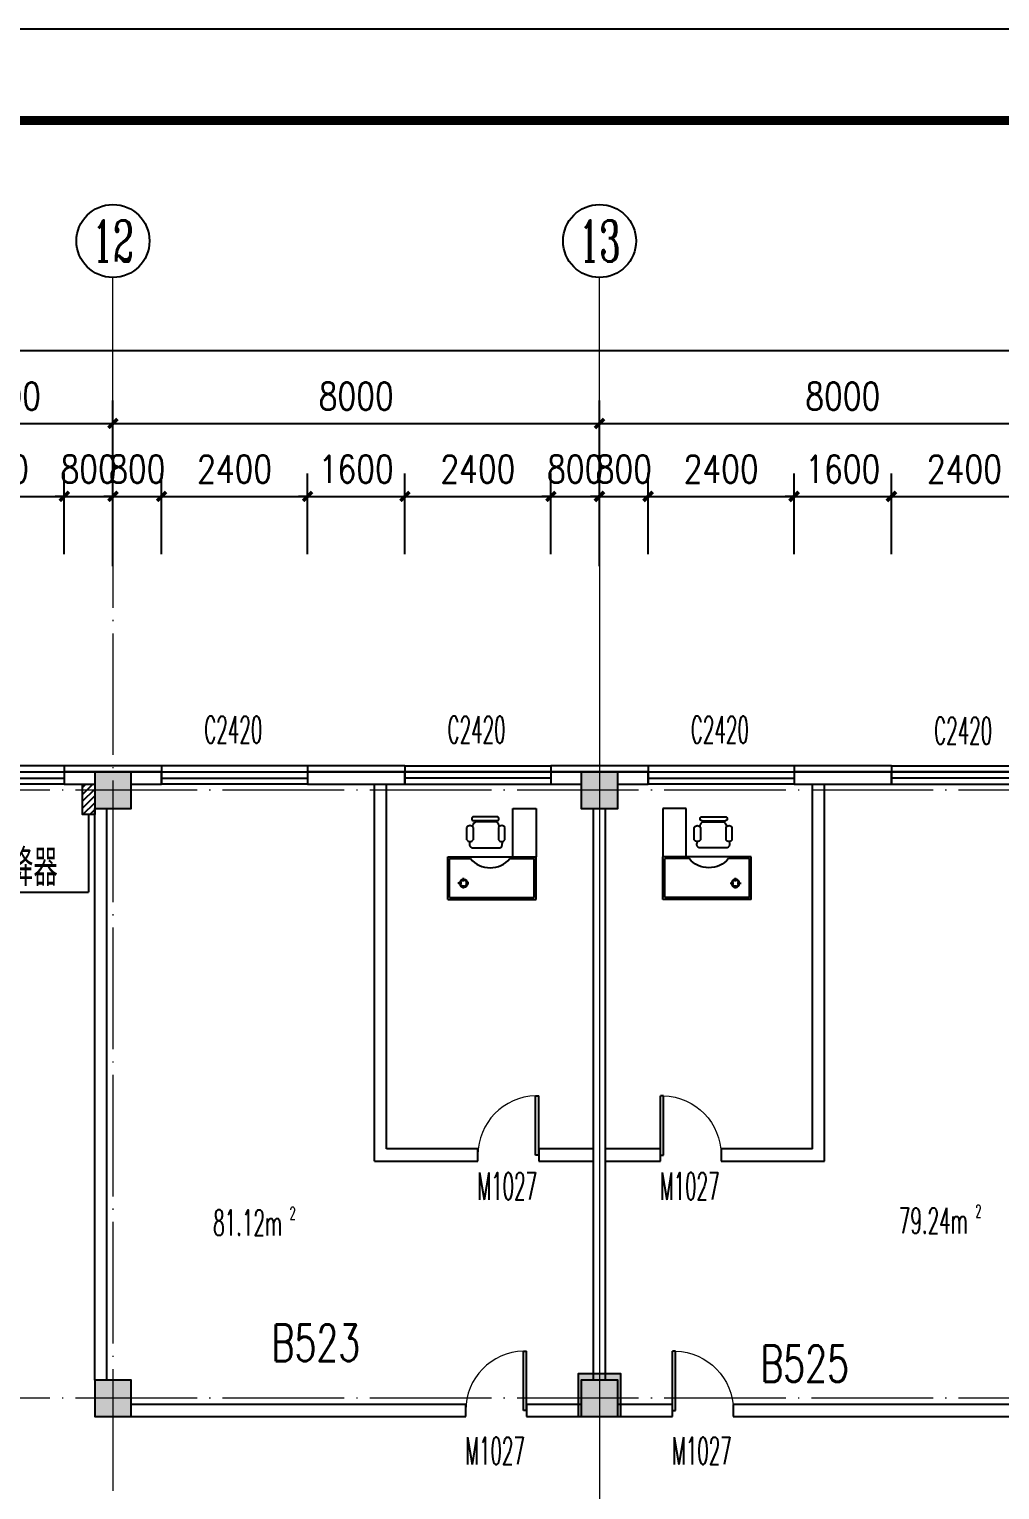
# Model space of a CAD drawing. Extents: x 1417642 to 3570900, y 124798 to 1191112.
# Drawn here: x 1523626 to 1539584, y 226927 to 250948 of the extents above; entities that cross this region are included whole.
import ezdxf
from ezdxf.enums import TextEntityAlignment as Align

# ---------------------------------------------------------------- set-up
doc = ezdxf.new("R2010")
doc.units = 0
doc.header["$LTSCALE"] = 1000
doc.header["$MEASUREMENT"] = 0
doc.linetypes.add('DOTE', pattern=[2.42, 2, -0.2, 0.02, -0.2])
doc.layers.get('0').update_dxf_attribs({"linetype": 'CONTINUOUS'})
doc.layers.get('Defpoints').update_dxf_attribs({"linetype": 'CONTINUOUS'})
for name, color, linetype in [('00家具', 144, 'CONTINUOUS'), ('AXIS', 3, 'CONTINUOUS'), ('AXIS_TEXT', 7, 'CONTINUOUS'), ('colu', 2, 'CONTINUOUS'), ('COLUMN', 9, 'CONTINUOUS'), ('DOTE', 1, 'DOTE'), ('FUR', 2, 'CONTINUOUS'), ('IFF-FURN', 6, 'CONTINUOUS'), ('PUB_DIM', 3, 'CONTINUOUS'), ('PUB_HATCH', 8, 'CONTINUOUS'), ('PUB_TEXT', 40, 'CONTINUOUS'), ('PUB_TITLE', 4, 'CONTINUOUS'), ('SPACE', 7, 'CONTINUOUS'), ('STAIR', 2, 'CONTINUOUS'), ('SURFACE', 6, 'CONTINUOUS'), ('tiaozheng', 20, 'CONTINUOUS'), ('WALL', 4, 'CONTINUOUS'), ('WALL-MOVE', 6, 'CONTINUOUS'), ('WINDOW', 2, 'CONTINUOUS'), ('WINDOW_TEXT', 7, 'CONTINUOUS'), ('柱填充', 8, 'CONTINUOUS'), ('防火分区', 10, 'CONTINUOUS')]:
    doc.layers.add(name, color=color, linetype=linetype)
doc.styles.add('_TCH_AXIS', font='COMPLEX', dxfattribs={"bigfont": 'GBCBIG'})
doc.styles.add('_TCH_SPACE', font='ROMANS', dxfattribs={"width": 0.7, "height": 5, "bigfont": 'Z'})
doc.styles.add('_TCH_WINDOW', font='ROMANS.shx', dxfattribs={"width": 0.7, "height": 400, "bigfont": 'Z.shx'})
doc.styles.add('DIM_FONT', font='SIMPLEX.shx', dxfattribs={"width": 0.8})
doc.styles.add('Z', font='ROMANS', dxfattribs={"width": 0.7, "bigfont": 'Z'})
doc.dimstyles.new('DIMN150', dxfattribs={"dimscale": 1.5, "dimtxt": 300, "dimasz": 100, "dimexe": 250, "dimexo": 300, "dimgap": 150, "dimtad": 1, "dimdec": 0, "dimzin": 0, "dimdsep": 46, "dimtxsty": 'DIM_FONT', "dimblk": 'ARCHTICK', "dimcen": 0.09, "dimdle": 1.5, "dimclrt": 7, "dimazin": 2, "dimtfac": 1, "dimtdec": 0, "dimtix": 1, "dimtmove": 2, "dimatfit": 3, "dimldrblk": 'ARCHTICK', "dimfxl": 1, "dimtolj": 1, "dimtzin": 0, "dimarcsym": 0})

# ---------------------------------------------------------------- blocks, each defined once
blk = doc.blocks.new('A$C76F941A3')
at = {"layer": '00家具', "color": 2, "linetype": 'ByBlock'}
for p, q in [((0, 1452), (0, 0)), ((0, 1452), (700, 1452)), ((700, 1452), (700, 0)), ((30, 1422), (30, 30)), ((30, 1422), (670, 1422)), ((670, 1422), (670, 1076)), ((846, 1057), (846, 595)), ((950, 1088), (918, 1093)), ((979, 1139), (1184, 1139)), ((1184, 1036), (979, 1036)), ((1197, 1046), (1217, 1043)), ((1275, 669), (1275, 984)), ((1292, 639), (1292, 1028)), ((1360, 639), (1360, 1028)), ((950, 565), (918, 559)), ((1184, 616), (979, 616)), ((979, 513), (1184, 513)), ((1197, 606), (1217, 610)), ((670, 433), (670, 30)), ((700, 383), (1495, 383)), ((1495, 383), (1495, 0)), ((0, 0), (700, 0)), ((30, 30), (670, 30)), ((1495, 0), (700, 0))]:
    blk.add_line(p, q, dxfattribs=at)
for centre, radius, start, end in [((941, 755), 421, 130.1118, 229.8882), ((905, 1028), 66.3, 78.4473, 153.8516), ((1011, 1088), 60.6, 121.8879, 238.1121), ((1152, 1088), 60.6, 301.8953, 58.1047), ((1206, 974), 69.4, 7.9219, 80.4409), ((1326, 1023), 34.7, 8.7722, 171.2278), ((905, 624), 66.3, 206.1484, 281.5527), ((1011, 565), 60.6, 121.8879, 238.1121), ((1152, 565), 60.6, 301.8953, 58.1047), ((1206, 678), 69.4, 279.5599, 352.0778), ((1326, 645), 34.7, 188.7714, 351.2286)]:
    blk.add_arc(centre, radius, start, end, dxfattribs=at)
at = {"layer": 'FUR', "color": 4}
for p, q in [((265, 1221), (265, 1288)), ((179, 1192), (236, 1192)), ((265, 1104), (265, 1163)), ((295, 1192), (353, 1192))]:
    blk.add_line(p, q, dxfattribs=at)
for radius in [66.6, 53.9]:
    blk.add_circle((265, 1192), radius, dxfattribs=at)
blk = doc.blocks.new('i89')
at = {"layer": '柱填充'}
h = blk.add_hatch(color=256, dxfattribs=at)
h.paths.add_polyline_path([(1555333, 501498), (1555333, 502098), (1554733, 502098), (1554733, 501498)])
h.paths.add_polyline_path([(1525733, 501498), (1525733, 502098), (1525133, 502098), (1525133, 501498)])
h.paths.add_polyline_path([(1517733, 501498), (1517733, 502098), (1517133, 502098), (1517133, 501498)])
h.paths.add_polyline_path([(1509733, 501498), (1509733, 502098), (1509133, 502098), (1509133, 501498)])
h.paths.add_polyline_path([(1501733, 501498), (1501733, 502098), (1501133, 502098), (1501133, 501498)])
h.paths.add_polyline_path([(1498133, 501498), (1498133, 502098), (1497533, 502098), (1497533, 501498)])
h.paths.add_polyline_path([(1498133, 529448), (1498133, 530148), (1497433, 530148), (1497433, 529448)])
h.paths.add_polyline_path([(1498133, 537448), (1498133, 538148), (1497433, 538148), (1497433, 537448)])
h.paths.add_polyline_path([(1541783, 545398), (1541783, 546098), (1541083, 546098), (1541083, 545398)])
h.paths.add_polyline_path([(1565333, 559098), (1565333, 559698), (1564733, 559698), (1564733, 559098)])
h.paths.add_polyline_path([(1565383, 549098), (1565383, 549798), (1564683, 549798), (1564683, 549098)])
h.paths.add_polyline_path([(1565333, 545498), (1565333, 546098), (1564733, 546098), (1564733, 545498)])
h.paths.add_polyline_path([(1565383, 538098), (1564683, 538098), (1564683, 537498), (1565383, 537498)])
h.paths.add_polyline_path([(1565333, 529498), (1565333, 530098), (1564733, 530098), (1564733, 529498)])
h.paths.add_polyline_path([(1565333, 519498), (1565333, 520098), (1564733, 520098), (1564733, 519498)])
h.paths.add_polyline_path([(1565333, 511498), (1565333, 512098), (1564733, 512098), (1564733, 511498)])
h.paths.add_polyline_path([(1565333, 501498), (1565333, 502098), (1564733, 502098), (1564733, 501498)])
h.paths.add_polyline_path([(1555333, 559098), (1555333, 559698), (1554733, 559698), (1554733, 559098)])
h.paths.add_polyline_path([(1555333, 549098), (1555333, 549698), (1554733, 549698), (1554733, 549098)])
h.paths.add_polyline_path([(1555333, 545498), (1555333, 546098), (1554733, 546098), (1554733, 545498)])
h.paths.add_polyline_path([(1555333, 537498), (1555333, 538098), (1554733, 538098), (1554733, 537498)])
h.paths.add_polyline_path([(1555433, 529448), (1555433, 530148), (1554733, 530148), (1554733, 529448)])
h.paths.add_polyline_path([(1555433, 519448), (1555433, 520148), (1554733, 520148), (1554733, 519448)])
h.paths.add_polyline_path([(1555433, 511498), (1555433, 512198), (1554733, 512198), (1554733, 511498)])
h.paths.add_polyline_path([(1551733, 557298), (1551733, 557898), (1551133, 557898), (1551133, 557298)])
h.paths.add_polyline_path([(1551783, 549098), (1551783, 549798), (1551083, 549798), (1551083, 549098)])
h.paths.add_polyline_path([(1551733, 545498), (1551733, 546098), (1551133, 546098), (1551133, 545498)])
h.paths.add_polyline_path([(1551733, 537498), (1551733, 538098), (1551133, 538098), (1551133, 537498)])
h.paths.add_polyline_path([(1551733, 529498), (1551733, 530098), (1551133, 530098), (1551133, 529498)])
h.paths.add_polyline_path([(1551733, 519498), (1551733, 520098), (1551133, 520098), (1551133, 519498)])
h.paths.add_polyline_path([(1551783, 511498), (1551783, 512198), (1551083, 512198), (1551083, 511498)])
h.paths.add_polyline_path([(1551733, 501498), (1551733, 502098), (1551133, 502098), (1551133, 501498)])
h.paths.add_polyline_path([(1541733, 559098), (1541733, 559698), (1541133, 559698), (1541133, 559098)])
h.paths.add_polyline_path([(1541733, 557298), (1541733, 557898), (1541133, 557898), (1541133, 557298)])
h.paths.add_polyline_path([(1541783, 549098), (1541783, 549798), (1541083, 549798), (1541083, 549098)])
h.paths.add_polyline_path([(1541733, 537498), (1541733, 538298), (1541133, 538298), (1541133, 537498)])
h.paths.add_polyline_path([(1541733, 519298), (1541733, 520098), (1541133, 520098), (1541133, 519298)])
h.paths.add_polyline_path([(1541833, 511498), (1541833, 512298), (1541033, 512298), (1541033, 511498)])
h.paths.add_polyline_path([(1541733, 501498), (1541733, 502098), (1541133, 502098), (1541133, 501498)])
h.paths.add_polyline_path([(1533733, 559098), (1533733, 559698), (1533133, 559698), (1533133, 559098)])
h.paths.add_polyline_path([(1533783, 549098), (1533783, 549798), (1533083, 549798), (1533083, 549098)])
h.paths.add_polyline_path([(1533733, 545498), (1533733, 546098), (1533133, 546098), (1533133, 545498)])
h.paths.add_polyline_path([(1533733, 537498), (1533733, 538298), (1533133, 538298), (1533133, 537498)])
h.paths.add_polyline_path([(1533733, 519298), (1533733, 520098), (1533133, 520098), (1533133, 519298)])
h.paths.add_polyline_path([(1533833, 511498), (1533833, 512298), (1533033, 512298), (1533033, 511498)])
h.paths.add_polyline_path([(1533733, 501498), (1533733, 502098), (1533133, 502098), (1533133, 501498)])
h.paths.add_polyline_path([(1525733, 559098), (1525733, 559698), (1525133, 559698), (1525133, 559098)])
h.paths.add_polyline_path([(1525783, 549098), (1525783, 549798), (1525083, 549798), (1525083, 549098)])
h.paths.add_polyline_path([(1525733, 545498), (1525733, 546098), (1525133, 546098), (1525133, 545498)])
h.paths.add_polyline_path([(1525733, 537498), (1525733, 538298), (1525133, 538298), (1525133, 537498)])
h.paths.add_polyline_path([(1525733, 519298), (1525733, 520098), (1525133, 520098), (1525133, 519298)])
h.paths.add_polyline_path([(1525833, 511498), (1525833, 512298), (1525033, 512298), (1525033, 511498)])
h.paths.add_polyline_path([(1517733, 559098), (1517733, 559698), (1517133, 559698), (1517133, 559098)])
h.paths.add_polyline_path([(1517783, 549098), (1517783, 549798), (1517083, 549798), (1517083, 549098)])
h.paths.add_polyline_path([(1517733, 545498), (1517733, 546098), (1517133, 546098), (1517133, 545498)])
h.paths.add_polyline_path([(1517733, 537498), (1517733, 538298), (1517133, 538298), (1517133, 537498)])
h.paths.add_polyline_path([(1517733, 519298), (1517733, 520098), (1517133, 520098), (1517133, 519298)])
h.paths.add_polyline_path([(1517833, 511498), (1517833, 512298), (1517033, 512298), (1517033, 511498)])
h.paths.add_polyline_path([(1509733, 559098), (1509733, 559698), (1509133, 559698), (1509133, 559098)])
h.paths.add_polyline_path([(1509783, 549098), (1509783, 549798), (1509083, 549798), (1509083, 549098)])
h.paths.add_polyline_path([(1509733, 545498), (1509733, 546098), (1509133, 546098), (1509133, 545498)])
h.paths.add_polyline_path([(1509733, 537498), (1509733, 538298), (1509133, 538298), (1509133, 537498)])
h.paths.add_polyline_path([(1509733, 519298), (1509733, 520098), (1509133, 520098), (1509133, 519298)])
h.paths.add_polyline_path([(1509833, 511498), (1509833, 512298), (1509033, 512298), (1509033, 511498)])
h.paths.add_polyline_path([(1509733, 480798), (1509733, 481398), (1509133, 481398), (1509133, 480798)])
h.paths.add_polyline_path([(1501733, 559098), (1501733, 559698), (1501133, 559698), (1501133, 559098)])
h.paths.add_polyline_path([(1501733, 549098), (1501733, 549698), (1501133, 549698), (1501133, 549098)])
h.paths.add_polyline_path([(1501733, 545498), (1501733, 546098), (1501133, 546098), (1501133, 545498)])
h.paths.add_polyline_path([(1501733, 537498), (1501733, 538098), (1501133, 538098), (1501133, 537498)])
h.paths.add_polyline_path([(1501733, 529498), (1501733, 530098), (1501133, 530098), (1501133, 529498)])
h.paths.add_polyline_path([(1501733, 519498), (1501733, 520098), (1501133, 520098), (1501133, 519498)])
h.paths.add_polyline_path([(1501833, 511498), (1501833, 512198), (1501133, 512198), (1501133, 511498)])
h.paths.add_polyline_path([(1501733, 480798), (1501733, 481398), (1501133, 481398), (1501133, 480798)])
h.paths.add_polyline_path([(1498133, 559098), (1498133, 559698), (1497533, 559698), (1497533, 559098)])
h.paths.add_polyline_path([(1498183, 549098), (1498183, 549798), (1497483, 549798), (1497483, 549098)])
h.paths.add_polyline_path([(1498133, 545498), (1498133, 546098), (1497533, 546098), (1497533, 545498)])
h.paths.add_polyline_path([(1498133, 519448), (1498133, 520148), (1497433, 520148), (1497433, 519448)])
h.paths.add_polyline_path([(1498133, 511448), (1498133, 512148), (1497433, 512148), (1497433, 511448)])
h.paths.add_polyline_path([(1498133, 480798), (1498133, 481398), (1497533, 481398), (1497533, 480798)])
h.paths.add_polyline_path([(1488133, 559098), (1488133, 559698), (1487533, 559698), (1487533, 559098)])
h.paths.add_polyline_path([(1488233, 549098), (1488233, 549798), (1487533, 549798), (1487533, 549098)])
h.paths.add_polyline_path([(1488133, 545498), (1488133, 546098), (1487533, 546098), (1487533, 545498)])
h.paths.add_polyline_path([(1488133, 537498), (1488133, 538098), (1487533, 538098), (1487533, 537498)])
h.paths.add_polyline_path([(1488133, 529498), (1488133, 530098), (1487533, 530098), (1487533, 529498)])
h.paths.add_polyline_path([(1488133, 519498), (1488133, 520098), (1487533, 520098), (1487533, 519498)])
h.paths.add_polyline_path([(1488133, 511498), (1488133, 512098), (1487533, 512098), (1487533, 511498)])
h.paths.add_polyline_path([(1488133, 501498), (1488133, 502098), (1487533, 502098), (1487533, 501498)])
h.paths.add_polyline_path([(1488133, 480798), (1488133, 481398), (1487533, 481398), (1487533, 480798)])
h.paths.add_polyline_path([(1498133, 484398), (1498133, 485198), (1497433, 485198), (1497433, 484398)])
h.paths.add_polyline_path([(1498134, 496298), (1498134, 497098), (1497433, 497098), (1497433, 496298)])
h.paths.add_polyline_path([(1487533, 497098), (1487533, 496298), (1488233, 496298), (1488233, 497098)])
h.paths.add_polyline_path([(1487533, 485198), (1487533, 484398), (1488233, 484398), (1488233, 485198)])
h.paths.add_polyline_path([(1509733, 496298), (1509733, 497098), (1509033, 497098), (1509033, 496298)])
h.paths.add_polyline_path([(1509733, 484398), (1509733, 485198), (1509033, 485198), (1509033, 484398)])
at = {"layer": 'colu'}
for points in [[(1501733, 559098), (1501733, 559698), (1501133, 559698), (1501133, 559098)], [(1509733, 559098), (1509733, 559698), (1509133, 559698), (1509133, 559098)], [(1501733, 549098), (1501733, 549698), (1501133, 549698), (1501133, 549098)], [(1509783, 549098), (1509783, 549798), (1509083, 549798), (1509083, 549098)]]:
    blk.add_lwpolyline(points, close=True, dxfattribs=at)
blk = doc.blocks.new('_ArchTick')
at = {"color": 0, "linetype": 'ByBlock', "const_width": 0.4}
blk.add_lwpolyline([(-0.5, -0.5), (0.5, 0.5)], dxfattribs=at)
blk = doc.blocks.new('*D298')
at = {"layer": 'AXIS', "color": 0, "lineweight": -2}
for p, q in [((1443803, 243101), (1443803, 246040)), ((1588603, 243101), (1588603, 246040)), ((1443801, 245665), (1588605, 245665))]:
    blk.add_line(p, q, dxfattribs=at)
at = {"layer": 'Defpoints', "color": 0}
for p in [(1588603, 245665), (1443803, 242651), (1588603, 242651)]:
    blk.add_point(p, dxfattribs=at)
at = {"layer": 'AXIS', "color": 0, "lineweight": -2, "xscale": 150, "yscale": 150, "zscale": 150, "rotation": 180}
blk.add_blockref('_ArchTick', (1443803, 245665), dxfattribs=at)
at = {"layer": 'AXIS', "color": 0, "lineweight": -2, "xscale": 150, "yscale": 150, "zscale": 150}
blk.add_blockref('_ArchTick', (1588603, 245665), dxfattribs=at)
at = {"layer": 'AXIS', "color": 7, "insert": (1516203, 246115), "char_height": 450, "attachment_point": 5, "style": 'DIM_FONT'}
blk.add_mtext('\\A1;144800', dxfattribs=at)
blk = doc.blocks.new('*D309')
at = {"layer": 'AXIS', "color": 0, "lineweight": -2}
for p, q in [((1521403, 242118), (1521403, 244840)), ((1525003, 242118), (1525003, 244840)), ((1521401, 244465), (1525005, 244465))]:
    blk.add_line(p, q, dxfattribs=at)
at = {"layer": 'Defpoints', "color": 0}
for p in [(1525003, 244465), (1521403, 241668), (1525003, 241668)]:
    blk.add_point(p, dxfattribs=at)
at = {"layer": 'AXIS', "color": 0, "lineweight": -2, "xscale": 150, "yscale": 150, "zscale": 150, "rotation": 180}
blk.add_blockref('_ArchTick', (1521403, 244465), dxfattribs=at)
at = {"layer": 'AXIS', "color": 0, "lineweight": -2, "xscale": 150, "yscale": 150, "zscale": 150}
blk.add_blockref('_ArchTick', (1525003, 244465), dxfattribs=at)
at = {"layer": 'AXIS', "color": 7, "insert": (1523203, 244915), "char_height": 450, "attachment_point": 5, "style": 'DIM_FONT'}
blk.add_mtext('\\A1;3600', dxfattribs=at)
blk = doc.blocks.new('*D310')
at = {"layer": 'AXIS', "color": 0, "lineweight": -2}
for p, q in [((1525003, 242118), (1525003, 244840)), ((1533003, 242118), (1533003, 244840)), ((1525001, 244465), (1533005, 244465))]:
    blk.add_line(p, q, dxfattribs=at)
at = {"layer": 'Defpoints', "color": 0}
for p in [(1533003, 244465), (1525003, 241668), (1533003, 241668)]:
    blk.add_point(p, dxfattribs=at)
at = {"layer": 'AXIS', "color": 0, "lineweight": -2, "xscale": 150, "yscale": 150, "zscale": 150, "rotation": 180}
blk.add_blockref('_ArchTick', (1525003, 244465), dxfattribs=at)
at = {"layer": 'AXIS', "color": 0, "lineweight": -2, "xscale": 150, "yscale": 150, "zscale": 150}
blk.add_blockref('_ArchTick', (1533003, 244465), dxfattribs=at)
at = {"layer": 'AXIS', "color": 7, "insert": (1529003, 244915), "char_height": 450, "attachment_point": 5, "style": 'DIM_FONT'}
blk.add_mtext('\\A1;8000', dxfattribs=at)
blk = doc.blocks.new('*D311')
at = {"layer": 'AXIS', "color": 0, "lineweight": -2}
for p, q in [((1533003, 242118), (1533003, 244840)), ((1541003, 242118), (1541003, 244840)), ((1533001, 244465), (1541005, 244465))]:
    blk.add_line(p, q, dxfattribs=at)
at = {"layer": 'Defpoints', "color": 0}
for p in [(1541003, 244465), (1533003, 241668), (1541003, 241668)]:
    blk.add_point(p, dxfattribs=at)
at = {"layer": 'AXIS', "color": 0, "lineweight": -2, "xscale": 150, "yscale": 150, "zscale": 150, "rotation": 180}
blk.add_blockref('_ArchTick', (1533003, 244465), dxfattribs=at)
at = {"layer": 'AXIS', "color": 0, "lineweight": -2, "xscale": 150, "yscale": 150, "zscale": 150}
blk.add_blockref('_ArchTick', (1541003, 244465), dxfattribs=at)
at = {"layer": 'AXIS', "color": 7, "insert": (1537003, 244915), "char_height": 450, "attachment_point": 5, "style": 'DIM_FONT'}
blk.add_mtext('\\A1;8000', dxfattribs=at)
blk = doc.blocks.new('*D695')
at = {"layer": 'Defpoints', "color": 0}
for p in [(1524203, 243265), (1521803, 241864), (1524203, 241864)]:
    blk.add_point(p, dxfattribs=at)
at = {"layer": 'PUB_DIM', "color": 0, "lineweight": -2}
for p, q in [((1521803, 242314), (1521803, 243640)), ((1524203, 242314), (1524203, 243640)), ((1521801, 243265), (1524205, 243265))]:
    blk.add_line(p, q, dxfattribs=at)
at = {"layer": 'PUB_DIM', "color": 0, "lineweight": -2, "xscale": 150, "yscale": 150, "zscale": 150, "rotation": 180}
blk.add_blockref('_ArchTick', (1521803, 243265), dxfattribs=at)
at = {"layer": 'PUB_DIM', "color": 0, "lineweight": -2, "xscale": 150, "yscale": 150, "zscale": 150}
blk.add_blockref('_ArchTick', (1524203, 243265), dxfattribs=at)
at = {"layer": 'PUB_DIM', "color": 7, "insert": (1523003, 243715), "char_height": 450, "attachment_point": 5, "style": 'DIM_FONT'}
blk.add_mtext('\\A1;2400', dxfattribs=at)
blk = doc.blocks.new('*D696')
at = {"layer": 'Defpoints', "color": 0}
for p in [(1525003, 243265), (1524203, 241864), (1525003, 241864)]:
    blk.add_point(p, dxfattribs=at)
at = {"layer": 'PUB_DIM', "color": 0, "lineweight": -2}
for p, q in [((1524203, 242314), (1524203, 243640)), ((1525003, 242314), (1525003, 243640)), ((1524203, 243265), (1524053, 243265)), ((1524203, 243265), (1525003, 243265)), ((1525003, 243265), (1525153, 243265))]:
    blk.add_line(p, q, dxfattribs=at)
at = {"layer": 'PUB_DIM', "color": 0, "lineweight": -2, "xscale": 150, "yscale": 150, "zscale": 150}
blk.add_blockref('_ArchTick', (1524203, 243265), dxfattribs=at)
at = {"layer": 'PUB_DIM', "color": 0, "lineweight": -2, "xscale": 150, "yscale": 150, "zscale": 150, "rotation": 180}
blk.add_blockref('_ArchTick', (1525003, 243265), dxfattribs=at)
at = {"layer": 'PUB_DIM', "color": 7, "insert": (1524603, 243715), "char_height": 450, "attachment_point": 5, "style": 'DIM_FONT'}
blk.add_mtext('\\A1;800', dxfattribs=at)
blk = doc.blocks.new('*D697')
at = {"layer": 'Defpoints', "color": 0}
for p in [(1525803, 243265), (1525003, 241864), (1525803, 241864)]:
    blk.add_point(p, dxfattribs=at)
at = {"layer": 'PUB_DIM', "color": 0, "lineweight": -2}
for p, q in [((1525003, 242314), (1525003, 243640)), ((1525803, 242314), (1525803, 243640)), ((1525003, 243265), (1524853, 243265)), ((1525003, 243265), (1525803, 243265)), ((1525803, 243265), (1525953, 243265))]:
    blk.add_line(p, q, dxfattribs=at)
at = {"layer": 'PUB_DIM', "color": 0, "lineweight": -2, "xscale": 150, "yscale": 150, "zscale": 150}
blk.add_blockref('_ArchTick', (1525003, 243265), dxfattribs=at)
at = {"layer": 'PUB_DIM', "color": 0, "lineweight": -2, "xscale": 150, "yscale": 150, "zscale": 150, "rotation": 180}
blk.add_blockref('_ArchTick', (1525803, 243265), dxfattribs=at)
at = {"layer": 'PUB_DIM', "color": 7, "insert": (1525403, 243715), "char_height": 450, "attachment_point": 5, "style": 'DIM_FONT'}
blk.add_mtext('\\A1;800', dxfattribs=at)
blk = doc.blocks.new('*D698')
at = {"layer": 'Defpoints', "color": 0}
for p in [(1528203, 243265), (1525803, 241864), (1528203, 241864)]:
    blk.add_point(p, dxfattribs=at)
at = {"layer": 'PUB_DIM', "color": 0, "lineweight": -2}
for p, q in [((1525803, 242314), (1525803, 243640)), ((1528203, 242314), (1528203, 243640)), ((1525801, 243265), (1528205, 243265))]:
    blk.add_line(p, q, dxfattribs=at)
at = {"layer": 'PUB_DIM', "color": 0, "lineweight": -2, "xscale": 150, "yscale": 150, "zscale": 150, "rotation": 180}
blk.add_blockref('_ArchTick', (1525803, 243265), dxfattribs=at)
at = {"layer": 'PUB_DIM', "color": 0, "lineweight": -2, "xscale": 150, "yscale": 150, "zscale": 150}
blk.add_blockref('_ArchTick', (1528203, 243265), dxfattribs=at)
at = {"layer": 'PUB_DIM', "color": 7, "insert": (1527003, 243715), "char_height": 450, "attachment_point": 5, "style": 'DIM_FONT'}
blk.add_mtext('\\A1;2400', dxfattribs=at)
blk = doc.blocks.new('*D699')
at = {"layer": 'Defpoints', "color": 0}
for p in [(1529803, 243265), (1528203, 241864), (1529803, 241864)]:
    blk.add_point(p, dxfattribs=at)
at = {"layer": 'PUB_DIM', "color": 0, "lineweight": -2}
for p, q in [((1528203, 242314), (1528203, 243640)), ((1529803, 242314), (1529803, 243640)), ((1528203, 243265), (1528053, 243265)), ((1528203, 243265), (1529803, 243265)), ((1529803, 243265), (1529953, 243265))]:
    blk.add_line(p, q, dxfattribs=at)
at = {"layer": 'PUB_DIM', "color": 0, "lineweight": -2, "xscale": 150, "yscale": 150, "zscale": 150}
blk.add_blockref('_ArchTick', (1528203, 243265), dxfattribs=at)
at = {"layer": 'PUB_DIM', "color": 0, "lineweight": -2, "xscale": 150, "yscale": 150, "zscale": 150, "rotation": 180}
blk.add_blockref('_ArchTick', (1529803, 243265), dxfattribs=at)
at = {"layer": 'PUB_DIM', "color": 7, "insert": (1529003, 243715), "char_height": 450, "attachment_point": 5, "style": 'DIM_FONT'}
blk.add_mtext('\\A1;1600', dxfattribs=at)
blk = doc.blocks.new('*D700')
at = {"layer": 'Defpoints', "color": 0}
for p in [(1532203, 243265), (1529803, 241864), (1532203, 241864)]:
    blk.add_point(p, dxfattribs=at)
at = {"layer": 'PUB_DIM', "color": 0, "lineweight": -2}
for p, q in [((1529803, 242314), (1529803, 243640)), ((1532203, 242314), (1532203, 243640)), ((1529801, 243265), (1532205, 243265))]:
    blk.add_line(p, q, dxfattribs=at)
at = {"layer": 'PUB_DIM', "color": 0, "lineweight": -2, "xscale": 150, "yscale": 150, "zscale": 150, "rotation": 180}
blk.add_blockref('_ArchTick', (1529803, 243265), dxfattribs=at)
at = {"layer": 'PUB_DIM', "color": 0, "lineweight": -2, "xscale": 150, "yscale": 150, "zscale": 150}
blk.add_blockref('_ArchTick', (1532203, 243265), dxfattribs=at)
at = {"layer": 'PUB_DIM', "color": 7, "insert": (1531003, 243715), "char_height": 450, "attachment_point": 5, "style": 'DIM_FONT'}
blk.add_mtext('\\A1;2400', dxfattribs=at)
blk = doc.blocks.new('*D701')
at = {"layer": 'Defpoints', "color": 0}
for p in [(1533003, 243265), (1532203, 241864), (1533003, 241864)]:
    blk.add_point(p, dxfattribs=at)
at = {"layer": 'PUB_DIM', "color": 0, "lineweight": -2}
for p, q in [((1532203, 242314), (1532203, 243640)), ((1533003, 242314), (1533003, 243640)), ((1532203, 243265), (1532053, 243265)), ((1532203, 243265), (1533003, 243265)), ((1533003, 243265), (1533153, 243265))]:
    blk.add_line(p, q, dxfattribs=at)
at = {"layer": 'PUB_DIM', "color": 0, "lineweight": -2, "xscale": 150, "yscale": 150, "zscale": 150}
blk.add_blockref('_ArchTick', (1532203, 243265), dxfattribs=at)
at = {"layer": 'PUB_DIM', "color": 0, "lineweight": -2, "xscale": 150, "yscale": 150, "zscale": 150, "rotation": 180}
blk.add_blockref('_ArchTick', (1533003, 243265), dxfattribs=at)
at = {"layer": 'PUB_DIM', "color": 7, "insert": (1532603, 243715), "char_height": 450, "attachment_point": 5, "style": 'DIM_FONT'}
blk.add_mtext('\\A1;800', dxfattribs=at)
blk = doc.blocks.new('*D702')
at = {"layer": 'Defpoints', "color": 0}
for p in [(1533803, 243265), (1533003, 241864), (1533803, 241864)]:
    blk.add_point(p, dxfattribs=at)
at = {"layer": 'PUB_DIM', "color": 0, "lineweight": -2}
for p, q in [((1533003, 242314), (1533003, 243640)), ((1533803, 242314), (1533803, 243640)), ((1533003, 243265), (1532853, 243265)), ((1533003, 243265), (1533803, 243265)), ((1533803, 243265), (1533953, 243265))]:
    blk.add_line(p, q, dxfattribs=at)
at = {"layer": 'PUB_DIM', "color": 0, "lineweight": -2, "xscale": 150, "yscale": 150, "zscale": 150}
blk.add_blockref('_ArchTick', (1533003, 243265), dxfattribs=at)
at = {"layer": 'PUB_DIM', "color": 0, "lineweight": -2, "xscale": 150, "yscale": 150, "zscale": 150, "rotation": 180}
blk.add_blockref('_ArchTick', (1533803, 243265), dxfattribs=at)
at = {"layer": 'PUB_DIM', "color": 7, "insert": (1533403, 243715), "char_height": 450, "attachment_point": 5, "style": 'DIM_FONT'}
blk.add_mtext('\\A1;800', dxfattribs=at)
blk = doc.blocks.new('*D703')
at = {"layer": 'Defpoints', "color": 0}
for p in [(1536203, 243265), (1533803, 241864), (1536203, 241864)]:
    blk.add_point(p, dxfattribs=at)
at = {"layer": 'PUB_DIM', "color": 0, "lineweight": -2}
for p, q in [((1533803, 242314), (1533803, 243640)), ((1536203, 242314), (1536203, 243640)), ((1533801, 243265), (1536205, 243265))]:
    blk.add_line(p, q, dxfattribs=at)
at = {"layer": 'PUB_DIM', "color": 0, "lineweight": -2, "xscale": 150, "yscale": 150, "zscale": 150, "rotation": 180}
blk.add_blockref('_ArchTick', (1533803, 243265), dxfattribs=at)
at = {"layer": 'PUB_DIM', "color": 0, "lineweight": -2, "xscale": 150, "yscale": 150, "zscale": 150}
blk.add_blockref('_ArchTick', (1536203, 243265), dxfattribs=at)
at = {"layer": 'PUB_DIM', "color": 7, "insert": (1535003, 243715), "char_height": 450, "attachment_point": 5, "style": 'DIM_FONT'}
blk.add_mtext('\\A1;2400', dxfattribs=at)
blk = doc.blocks.new('*D704')
at = {"layer": 'Defpoints', "color": 0}
for p in [(1537803, 243265), (1536203, 241864), (1537803, 241864)]:
    blk.add_point(p, dxfattribs=at)
at = {"layer": 'PUB_DIM', "color": 0, "lineweight": -2}
for p, q in [((1536203, 242314), (1536203, 243640)), ((1537803, 242314), (1537803, 243640)), ((1536203, 243265), (1536053, 243265)), ((1536203, 243265), (1537803, 243265)), ((1537803, 243265), (1537953, 243265))]:
    blk.add_line(p, q, dxfattribs=at)
at = {"layer": 'PUB_DIM', "color": 0, "lineweight": -2, "xscale": 150, "yscale": 150, "zscale": 150}
blk.add_blockref('_ArchTick', (1536203, 243265), dxfattribs=at)
at = {"layer": 'PUB_DIM', "color": 0, "lineweight": -2, "xscale": 150, "yscale": 150, "zscale": 150, "rotation": 180}
blk.add_blockref('_ArchTick', (1537803, 243265), dxfattribs=at)
at = {"layer": 'PUB_DIM', "color": 7, "insert": (1537003, 243715), "char_height": 450, "attachment_point": 5, "style": 'DIM_FONT'}
blk.add_mtext('\\A1;1600', dxfattribs=at)
blk = doc.blocks.new('*D705')
at = {"layer": 'Defpoints', "color": 0}
for p in [(1540203, 243265), (1537803, 241864), (1540203, 241864)]:
    blk.add_point(p, dxfattribs=at)
at = {"layer": 'PUB_DIM', "color": 0, "lineweight": -2}
for p, q in [((1537803, 242314), (1537803, 243640)), ((1540203, 242314), (1540203, 243640)), ((1537801, 243265), (1540205, 243265))]:
    blk.add_line(p, q, dxfattribs=at)
at = {"layer": 'PUB_DIM', "color": 0, "lineweight": -2, "xscale": 150, "yscale": 150, "zscale": 150, "rotation": 180}
blk.add_blockref('_ArchTick', (1537803, 243265), dxfattribs=at)
at = {"layer": 'PUB_DIM', "color": 0, "lineweight": -2, "xscale": 150, "yscale": 150, "zscale": 150}
blk.add_blockref('_ArchTick', (1540203, 243265), dxfattribs=at)
at = {"layer": 'PUB_DIM', "color": 7, "insert": (1539003, 243715), "char_height": 450, "attachment_point": 5, "style": 'DIM_FONT'}
blk.add_mtext('\\A1;2400', dxfattribs=at)
blk = doc.blocks.new('_FZH')
blk.add_lwpolyline([(-0.5, -0.5), (0.5, -0.5), (0.5, 0.5), (-0.5, 0.5)], close=True)
at = {"layer": 'PUB_HATCH'}
blk.add_solid([(-0.5, -0.5), (0.5, -0.5), (-0.5, 0.5), (0.5, 0.5)], dxfattribs=at)
blk = doc.blocks.new('$TCHSYS$WIN2D')
for p, q in [((-0.5, 0.5), (0.5, 0.5)), ((-0.5, 0.5), (-0.5, -0.5)), ((0.5, 0.5), (0.5, -0.5)), ((0.5, 0.167), (-0.5, 0.167)), ((0.5, -0.167), (-0.5, -0.167)), ((-0.5, -0.5), (0.5, -0.5))]:
    blk.add_line(p, q)
blk = doc.blocks.new('$DorLib2D$00000001')
for p, q in [((0.45, 0.975), (0.5, 0.975)), ((0.45, 0), (0.45, 0.975)), ((0.5, 0), (0.5, 0.975)), ((0.5, 0), (0.45, 0))]:
    blk.add_line(p, q)
at = {"lineweight": 13}
blk.add_arc((0.475, 0), 0.975, 91.4693, 180, dxfattribs=at)

msp = doc.modelspace()

# ---------------------------------------------------------------- hatches: boundary and pattern name
at = {"layer": 'STAIR'}
h = msp.add_hatch(dxfattribs=at)
h.set_pattern_fill('ANSI31', color=256, scale=50)
h.set_pattern_definition([(45, (1432.53, -251303.39), (-56.1266008, 56.1266008), [])])
h.paths.add_polyline_path([(1524503.1, 238032.7), (1524703.1, 238032.7), (1524703.1, 238532.7), (1524503.1, 238532.7)])

# ---------------------------------------------------------------- linework, layer by layer
at = {"layer": 'AXIS', "lineweight": 0}
for p, q in [((1525003.1, 244249), (1525003.1, 246865.4)), ((1533003.1, 244249), (1533003.1, 246865.4))]:
    msp.add_line(p, q, dxfattribs=at)
at = {"layer": 'AXIS'}
for centre in [(1525003.1, 247465.4), (1533003.1, 247465.4)]:
    msp.add_circle(centre, 600, dxfattribs=at)
at = {"layer": 'DOTE', "lineweight": 0}
for points in [[(1533003.1, 243884), (1533003.1, 132632.2)], [(1533003.1, 243584), (1533003.1, 132632.2)], [(1525003.1, 243432.7), (1525003.1, 216732.7)], [(1533003.1, 243432.7), (1533003.1, 216732.7)], [(1596566.6, 238432.7), (1432076.7, 238432.7)], [(1596566.6, 228432.7), (1432076.7, 228432.7)]]:
    msp.add_lwpolyline(points, dxfattribs=at)
at = {"layer": 'PUB_TITLE'}
msp.add_lwpolyline([(1417642.3, 124798.4), (1618342.3, 124798.4), (1618342.3, 250948.4), (1417642.3, 250948.4)], close=True, dxfattribs=at)
at = {"layer": 'PUB_TITLE', "const_width": 150}
msp.add_lwpolyline([(1421392.3, 126298.4), (1616842.3, 126298.4), (1616842.3, 249448.4), (1421392.3, 249448.4)], close=True, dxfattribs=at)
at = {"layer": 'STAIR'}
for p in [(1524603.1, 238032.7), (1521803.1, 236755.8)]:
    msp.add_line(p, (1524603.1, 236755.8), dxfattribs=at)
msp.add_lwpolyline([(1524503.1, 238532.7), (1524703.1, 238532.7), (1524703.1, 238032.7), (1524503.1, 238032.7), (1524503.1, 238532.7)], dxfattribs=at)
at = {"layer": 'SURFACE'}
for p, q in [((1524203.1, 238832.7), (1524203.1, 238732.7)), ((1525003.1, 238832.7), (1524203.1, 238832.7)), ((1525803.1, 238832.7), (1525003.1, 238832.7)), ((1525803.1, 238832.7), (1525803.1, 238732.7)), ((1528203.1, 238832.7), (1528203.1, 238732.7)), ((1529403.1, 238832.7), (1528203.1, 238832.7)), ((1529803.1, 238832.7), (1529403.1, 238832.7)), ((1529803.1, 238832.7), (1529803.1, 238732.7)), ((1532203.1, 238832.7), (1532203.1, 238732.7)), ((1533003.1, 238832.7), (1532203.1, 238832.7)), ((1533803.1, 238832.7), (1533003.1, 238832.7)), ((1533803.1, 238832.7), (1533803.1, 238732.7)), ((1536203.1, 238832.7), (1536203.1, 238732.7)), ((1536603.1, 238832.7), (1536203.1, 238832.7)), ((1537803.1, 238832.7), (1536603.1, 238832.7)), ((1537803.1, 238832.7), (1537803.1, 238732.7))]:
    msp.add_line(p, q, dxfattribs=at)
at = {"layer": 'WALL'}
for p, q in [((1524703.1, 238732.7), (1524203.1, 238732.7)), ((1524203.1, 238732.7), (1524203.1, 238532.7)), ((1524203.1, 238532.7), (1524703.1, 238532.7)), ((1525803.1, 238732.7), (1525303.1, 238732.7)), ((1525303.1, 238532.7), (1525803.1, 238532.7)), ((1525803.1, 238532.7), (1525803.1, 238732.7)), ((1529403.1, 238732.7), (1528203.1, 238732.7)), ((1528203.1, 238732.7), (1528203.1, 238532.7)), ((1528203.1, 238532.7), (1529403.1, 238532.7)), ((1529803.1, 238732.7), (1529403.1, 238732.7)), ((1529403.1, 238532.7), (1529803.1, 238532.7)), ((1529803.1, 238532.7), (1529803.1, 238732.7)), ((1532703.1, 238732.7), (1532203.1, 238732.7)), ((1532203.1, 238732.7), (1532203.1, 238532.7)), ((1532203.1, 238532.7), (1532703.1, 238532.7)), ((1533803.1, 238732.7), (1533303.1, 238732.7)), ((1533303.1, 238532.7), (1533803.1, 238532.7)), ((1533803.1, 238532.7), (1533803.1, 238732.7)), ((1536603.1, 238732.7), (1536203.1, 238732.7)), ((1536203.1, 238732.7), (1536203.1, 238532.7)), ((1536203.1, 238532.7), (1536603.1, 238532.7)), ((1537803.1, 238732.7), (1536603.1, 238732.7)), ((1536603.1, 238532.7), (1537803.1, 238532.7)), ((1537803.1, 238532.7), (1537803.1, 238732.7)), ((1524703.1, 228732.7), (1524703.1, 238132.7)), ((1524903.1, 228732.7), (1524903.1, 238132.7)), ((1532903.1, 232432.7), (1532903.1, 238132.7)), ((1533103.1, 232432.7), (1533103.1, 238132.7)), ((1532903.1, 228732.7), (1532903.1, 232432.7)), ((1533103.1, 228732.7), (1533103.1, 232432.7)), ((1530803.1, 228332.7), (1525303.1, 228332.7)), ((1530803.1, 228132.7), (1530803.1, 228332.7)), ((1532703.1, 228332.7), (1531803.1, 228332.7)), ((1531803.1, 228332.7), (1531803.1, 228132.7)), ((1534203.1, 228332.7), (1533303.1, 228332.7)), ((1534203.1, 228132.7), (1534203.1, 228332.7)), ((1540703.1, 228332.7), (1535203.1, 228332.7)), ((1535203.1, 228332.7), (1535203.1, 228132.7)), ((1525303.1, 228132.7), (1530803.1, 228132.7)), ((1531803.1, 228132.7), (1532703.1, 228132.7)), ((1533303.1, 228132.7), (1534203.1, 228132.7)), ((1535203.1, 228132.7), (1540703.1, 228132.7))]:
    msp.add_line(p, q, dxfattribs=at)
at = {"layer": 'WALL-MOVE'}
for p, q in [((1529303.1, 232332.7), (1529303.1, 238532.7)), ((1529503.1, 232532.7), (1529503.1, 238532.7)), ((1536503.1, 232532.7), (1536503.1, 238532.7)), ((1536703.1, 232332.7), (1536703.1, 238532.7)), ((1531003.1, 232532.7), (1529503.1, 232532.7)), ((1531003.1, 232332.7), (1531003.1, 232532.7)), ((1532903.1, 232532.7), (1532003.1, 232532.7)), ((1532003.1, 232532.7), (1532003.1, 232332.7)), ((1534003.1, 232532.7), (1533103.1, 232532.7)), ((1534003.1, 232332.7), (1534003.1, 232532.7)), ((1536503.1, 232532.7), (1535003.1, 232532.7)), ((1535003.1, 232532.7), (1535003.1, 232332.7)), ((1529303.1, 232332.7), (1531003.1, 232332.7)), ((1532003.1, 232332.7), (1532903.1, 232332.7)), ((1533103.1, 232332.7), (1534003.1, 232332.7)), ((1535003.1, 232332.7), (1536703.1, 232332.7))]:
    msp.add_line(p, q, dxfattribs=at)
at = {"layer": '防火分区', "color": 1}
msp.add_lwpolyline([(1493403.1, 238732.7), (1565103.1, 238732.7), (1565103.1, 236932.7), (1578303.1, 236932.7), (1578303.1, 238732.7), (1588903.1, 238732.7), (1588903.1, 237732.7), (1590503.1, 237732.7)], dxfattribs=at)

# ---------------------------------------------------------------- block references
at = {"layer": 'COLUMN', "lineweight": 0, "xscale": 600, "yscale": 600, "zscale": 600}
for p in [(1525003.1, 238432.7), (1533003.1, 238432.7), (1525003.1, 228432.7), (1533003.1, 228432.7)]:
    msp.add_blockref('_FZH', p, dxfattribs=at)
at = {"layer": 'IFF-FURN', "rotation": 89.99999999999999}
msp.add_blockref('A$C76F941A3', (1531960.5, 236637.3), dxfattribs=at)
at = {"layer": 'IFF-FURN', "xscale": -1, "rotation": 270}
msp.add_blockref('A$C76F941A3', (1534045.7, 236637.3), dxfattribs=at)
at = {"layer": 'tiaozheng'}
msp.add_blockref('i89', (23570, -320965.6), dxfattribs=at)
at = {"layer": 'WINDOW', "color": 2}
ref = msp.add_blockref('$TCHSYS$WIN2D', (1523003.1, 238682.7), dxfattribs=dict(at, xscale=2400, yscale=-300, zscale=2400, rotation=180))
ref.add_attrib('A', 'C2420', (1522504.3, 239205.9), dxfattribs={"layer": 'WINDOW_TEXT', "color": 2, "height": 446.25, "style": '_TCH_WINDOW', "width": 0.494118})
ref = msp.add_blockref('$TCHSYS$WIN2D', (1527003.1, 238682.7), dxfattribs=dict(at, xscale=2400, yscale=-300, zscale=2400, rotation=180))
ref.add_attrib('A', 'C2420', (1526504.3, 239205.9), dxfattribs={"layer": 'WINDOW_TEXT', "color": 2, "height": 446.25, "style": '_TCH_WINDOW', "width": 0.494118})
ref = msp.add_blockref('$TCHSYS$WIN2D', (1531003.1, 238682.7), dxfattribs=dict(at, xscale=-2400, yscale=-300, zscale=-2400, rotation=180))
ref.add_attrib('A', 'C2420', (1530504.3, 239206.1), dxfattribs={"layer": 'WINDOW_TEXT', "color": 2, "height": 446.25, "style": '_TCH_WINDOW', "width": 0.494118})
ref = msp.add_blockref('$TCHSYS$WIN2D', (1535003.1, 238682.7), dxfattribs=dict(at, xscale=2400, yscale=-300, zscale=2400, rotation=180))
ref.add_attrib('A', 'C2420', (1534504.3, 239206.1), dxfattribs={"layer": 'WINDOW_TEXT', "color": 2, "height": 446.25, "style": '_TCH_WINDOW', "width": 0.494118})
ref = msp.add_blockref('$TCHSYS$WIN2D', (1539003.1, 238682.7), dxfattribs=dict(at, xscale=-2400, yscale=-300, zscale=-2400, rotation=180))
ref.add_attrib('A', 'C2420', (1538504.3, 239187.7), dxfattribs={"layer": 'WINDOW_TEXT', "color": 2, "height": 446.25, "style": '_TCH_WINDOW', "width": 0.494118})
at = {"layer": 'WINDOW', "lineweight": 0}
ref = msp.add_blockref('$DorLib2D$00000001', (1531503.1, 232432.7), dxfattribs=dict(at, xscale=1000, yscale=1000, zscale=1000))
ref.add_attrib('A', 'M1027', (1530993.8, 231697.1), dxfattribs={"layer": 'WINDOW_TEXT', "lineweight": 0, "height": 446.25, "style": '_TCH_WINDOW', "width": 0.494118})
ref = msp.add_blockref('$DorLib2D$00000001', (1534503.1, 232432.7), dxfattribs=dict(at, xscale=1000, yscale=-1000, zscale=1000, rotation=180))
ref.add_attrib('A', 'M1027', (1533993.8, 231697.1), dxfattribs={"layer": 'WINDOW_TEXT', "lineweight": 0, "height": 446.25, "style": '_TCH_WINDOW', "width": 0.494118})
ref = msp.add_blockref('$DorLib2D$00000001', (1531303.1, 228232.7), dxfattribs=dict(at, xscale=-1000, yscale=-1000, zscale=-1000, rotation=180))
ref.add_attrib('A', 'M1027', (1530793.8, 227345.6), dxfattribs={"layer": 'WINDOW_TEXT', "lineweight": 0, "height": 446.25, "style": '_TCH_WINDOW', "width": 0.494118})
ref = msp.add_blockref('$DorLib2D$00000001', (1534703.1, 228232.7), dxfattribs=dict(at, xscale=1000, yscale=-1000, zscale=1000, rotation=180))
ref.add_attrib('A', 'M1027', (1534193.8, 227345.6), dxfattribs={"layer": 'WINDOW_TEXT', "lineweight": 0, "height": 446.25, "style": '_TCH_WINDOW', "width": 0.494118})

# ---------------------------------------------------------------- texts
at = {"layer": 'AXIS_TEXT', "style": '_TCH_AXIS', "width": 0.724138}
for s, p, p2 in [('12', (1524663.7, 247126), (1525342.5, 247126)), ('13', (1532663.7, 247126), (1533342.5, 247126))]:
    msp.add_text(s, height=678.82, dxfattribs=at).set_placement(p, p2, align=Align.FIT)
at = {"layer": 'PUB_TEXT', "style": 'Z', "width": 0.7}
msp.add_text('救生缓降器', height=600, dxfattribs=at).set_placement((1522099.6, 236859.6))
at = {"layer": 'PUB_TEXT', "color": 1, "lineweight": 60, "style": 'Z', "width": 0.7}
for s, p in [('B523', (1527609.8, 229045.3)), ('B525', (1535646.5, 228702.5))]:
    msp.add_text(s, height=600, dxfattribs=at).set_placement(p)
at = {"layer": 'SPACE', "style": '_TCH_SPACE', "width": 0.525}
for s, height, p in [('2', 210, (1527910.8, 231371.7)), ('79.24m', 420, (1537925.2, 231142.9)), ('2', 210, (1539185.2, 231405.4)), ('81.12m', 420, (1526650.8, 231109.2))]:
    msp.add_text(s, height=height, dxfattribs=at).set_placement(p)

# ---------------------------------------------------------------- dimensions: what is measured, and where the dimension line sits
at = {"layer": 'AXIS'}
for p1, p2, distance, picture, middle in [((1443803.1, 242651.5), (1588603.1, 242651.5), 3013.9, '*D298', (1516203.1, 246115.4)), ((1521403.1, 241667.6), (1525003.1, 241667.6), 2797.8, '*D309', (1523203.1, 244915.4)), ((1525003.1, 241667.6), (1533003.1, 241667.6), 2797.8, '*D310', (1529003.1, 244915.4)), ((1533003.1, 241667.6), (1541003.1, 241667.6), 2797.8, '*D311', (1537003.1, 244915.4))]:
    dim = msp.add_aligned_dim(p1=p1, p2=p2, distance=distance, dimstyle='DIMN150', dxfattribs=at)
    dim.commit()
    dim.dimension.update_dxf_attribs({"geometry": picture, "text_midpoint": middle})
at = {"layer": 'PUB_DIM'}
for p1, p2, picture, middle in [((1521803.1, 241864), (1524203.1, 241864), '*D695', (1523003.1, 243715.4)), ((1524203.1, 241864), (1525003.1, 241864), '*D696', (1524603.1, 243715.4)), ((1525003.1, 241864), (1525803.1, 241864), '*D697', (1525403.1, 243715.4)), ((1525803.1, 241864), (1528203.1, 241864), '*D698', (1527003.1, 243715.4)), ((1528203.1, 241864), (1529803.1, 241864), '*D699', (1529003.1, 243715.4)), ((1529803.1, 241864), (1532203.1, 241864), '*D700', (1531003.1, 243715.4)), ((1532203.1, 241864), (1533003.1, 241864), '*D701', (1532603.1, 243715.4)), ((1533003.1, 241864), (1533803.1, 241864), '*D702', (1533403.1, 243715.4)), ((1533803.1, 241864), (1536203.1, 241864), '*D703', (1535003.1, 243715.4)), ((1536203.1, 241864), (1537803.1, 241864), '*D704', (1537003.1, 243715.4)), ((1537803.1, 241864), (1540203.1, 241864), '*D705', (1539003.1, 243715.4))]:
    dim = msp.add_aligned_dim(p1=p1, p2=p2, distance=1401.5, dimstyle='DIMN150', dxfattribs=at)
    dim.commit()
    dim.dimension.update_dxf_attribs({"geometry": picture, "text_midpoint": middle})

doc.saveas('drawing.dxf')
